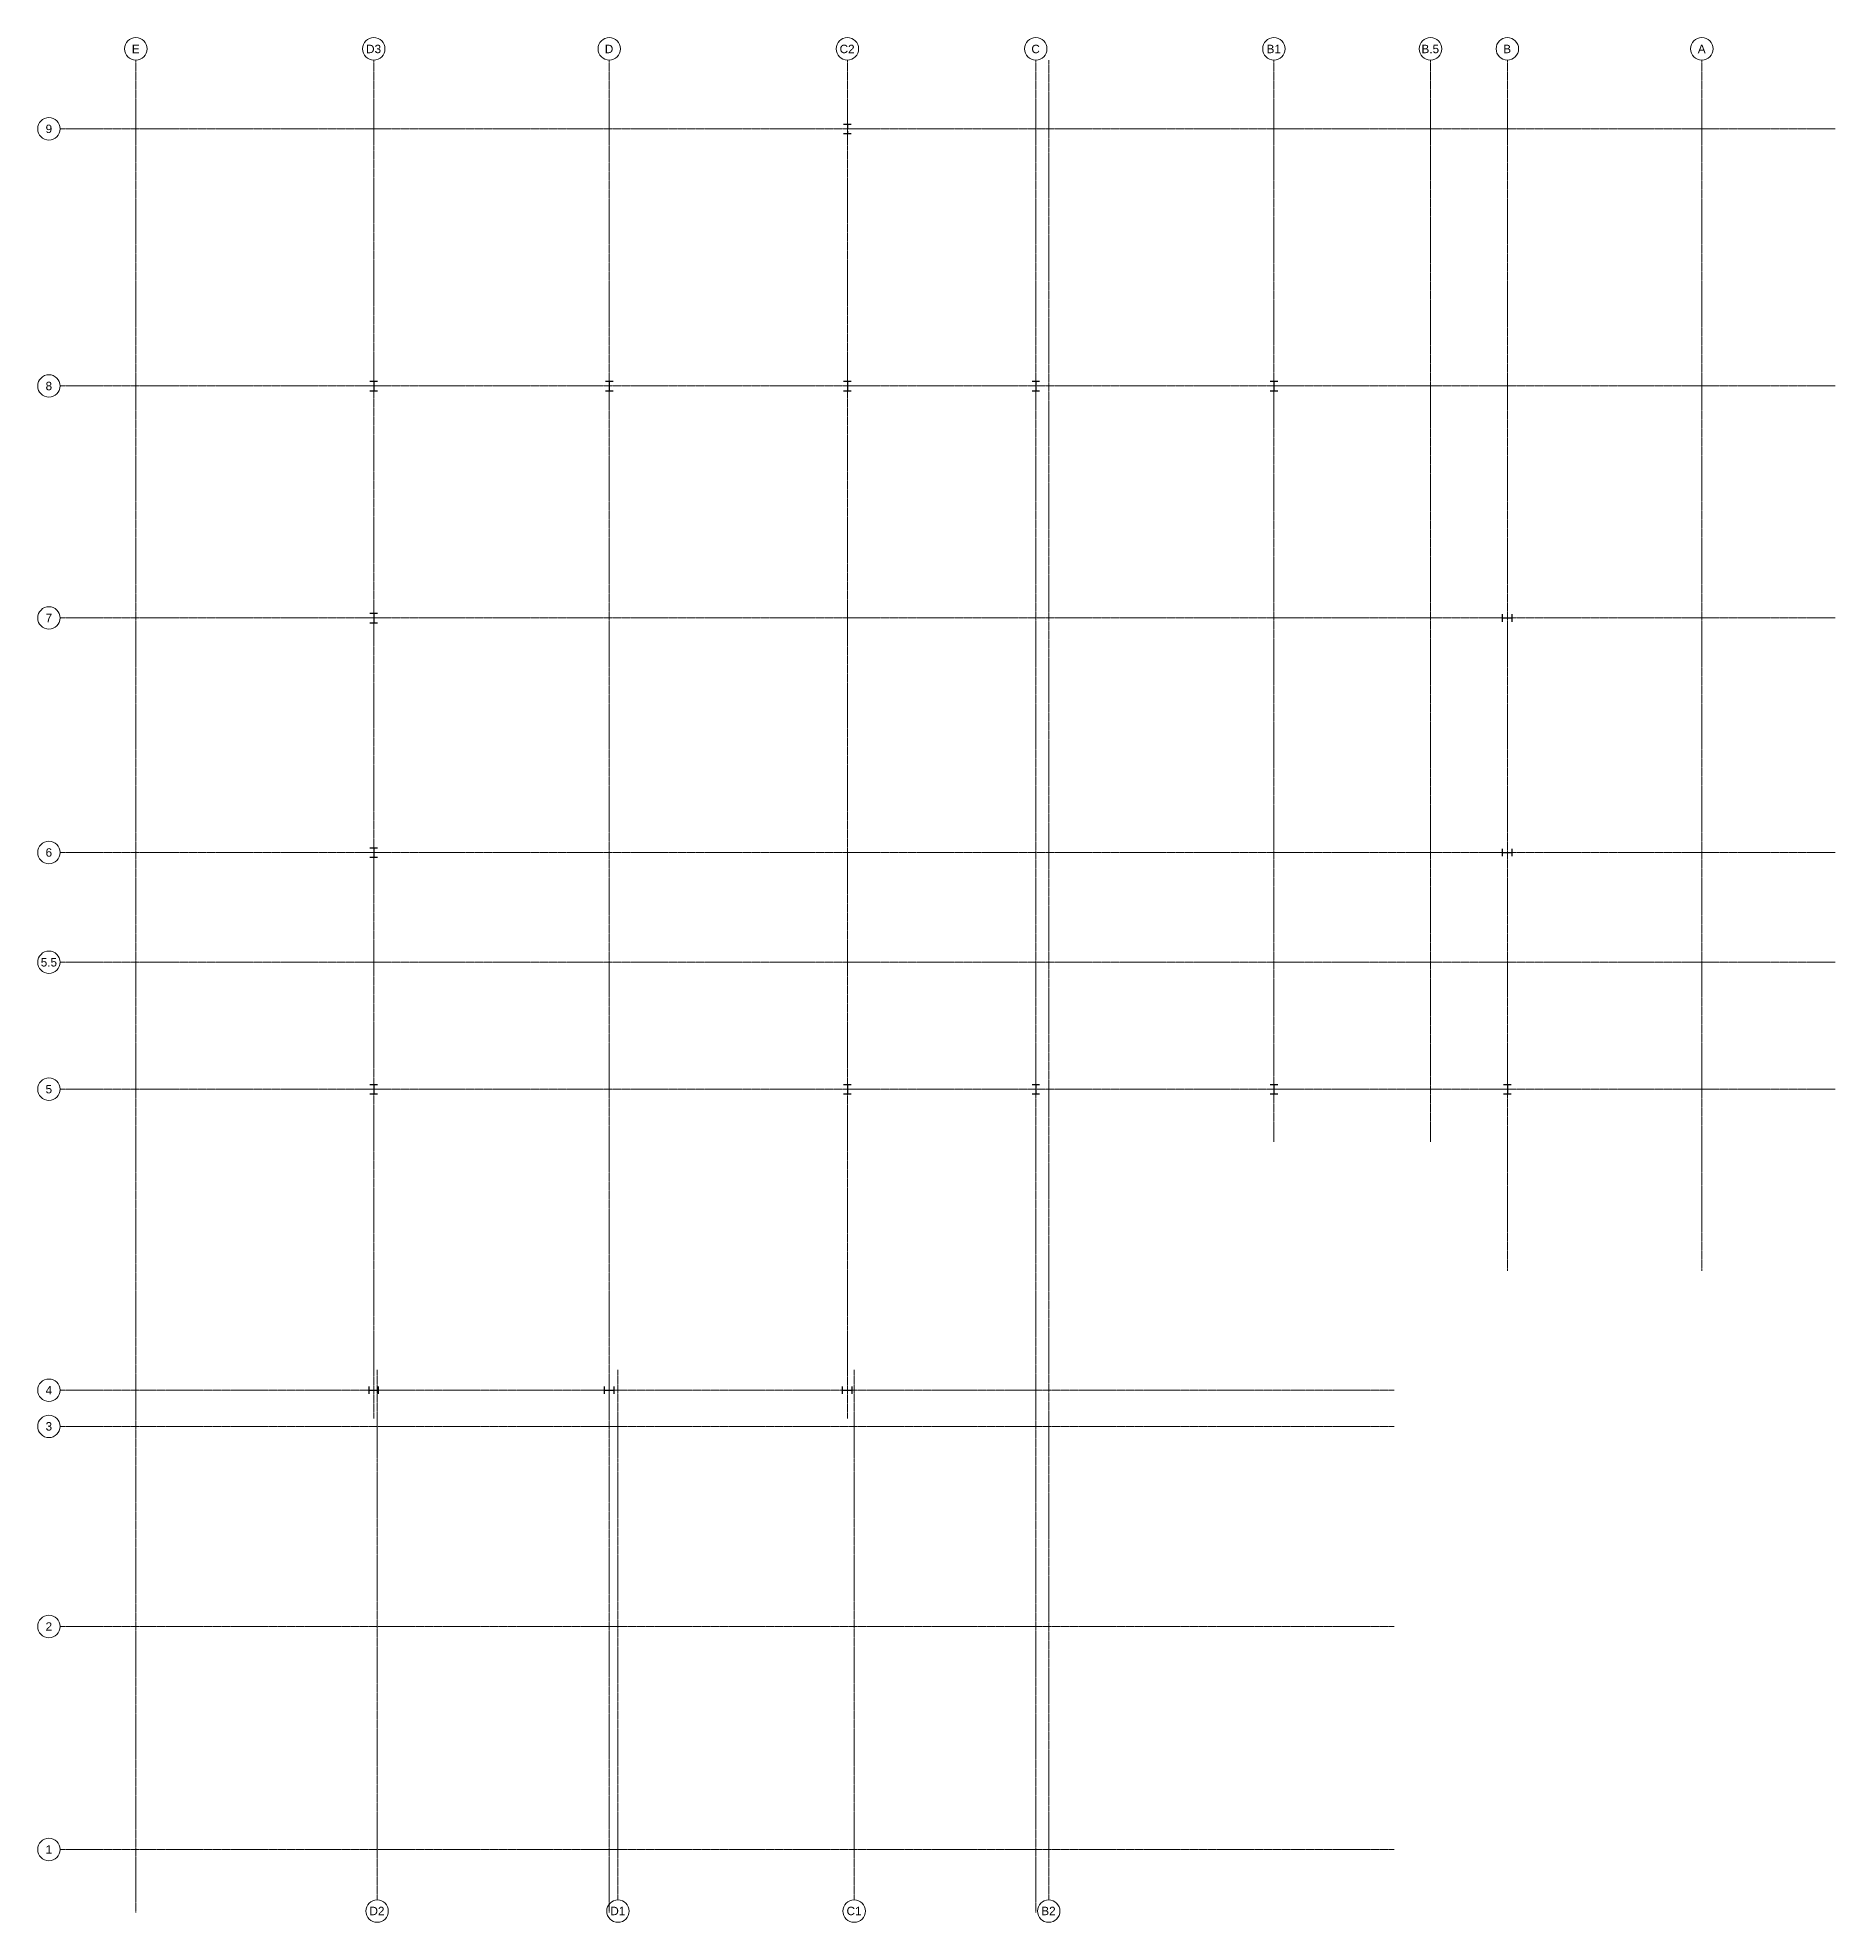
# Model space of a CAD drawing. Header units: inches. Extents: x -956 to 966, y -1120 to 895.
import ezdxf

# ---------------------------------------------------------------- set-up
doc = ezdxf.new("R2010")
doc.units = ezdxf.units.IN
doc.header["$MEASUREMENT"] = 0
doc.linetypes.add('Grid Line', pattern=[0.875, 0.5, -0.125, 0.125, -0.125])
doc.linetypes.add('Grid Line 1_2_', pattern=[0.875, 0.5, -0.125, 0.125, -0.125])
for name, color, linetype, lineweight in [('S-COLS', 52, 'Continuous', 13), ('S-COLS-SYMB', 171, 'Continuous', 20), ('S-GRID', 1, 'Continuous', 9), ('S-GRID-IDEN', 1, 'Continuous', 9)]:
    doc.layers.add(name, color=color, linetype=linetype, lineweight=lineweight)
doc.styles.add('Arial', font='arial.ttf', dxfattribs={"height": 9})

# ---------------------------------------------------------------- blocks, each defined once
blk = doc.blocks.new('W-Wide Flange-Column - W10X45-819166-8TH FLOOR TELECOM OVERHEAD ROUTING PLAN')
at = {"layer": 'S-COLS-SYMB', "color": 63, "lineweight": 25}
for p, q in [((-4.01, 5.05), (4.01, 5.05)), ((0, 5.05), (0, -5.05)), ((-4.01, -5.05), (4.01, -5.05))]:
    blk.add_line(p, q, dxfattribs=at)
blk = doc.blocks.new('W-Wide Flange-Column - W10X49-823463-8TH FLOOR TELECOM OVERHEAD ROUTING PLAN')
at = {"layer": 'S-COLS-SYMB', "color": 63, "lineweight": 25}
for p, q in [((-4.01, 5.05), (4.01, 5.05)), ((0, 5.05), (0, -5.05)), ((-4.01, -5.05), (4.01, -5.05))]:
    blk.add_line(p, q, dxfattribs=at)
blk = doc.blocks.new('W-Wide Flange-Column - W10X45-823438-8TH FLOOR TELECOM OVERHEAD ROUTING PLAN')
at = {"layer": 'S-COLS-SYMB', "color": 63, "lineweight": 25}
for p, q in [((-4.01, 5.05), (4.01, 5.05)), ((0, 5.05), (0, -5.05)), ((-4.01, -5.05), (4.01, -5.05))]:
    blk.add_line(p, q, dxfattribs=at)
blk = doc.blocks.new('W-Wide Flange-Column - W10X49-823309-8TH FLOOR TELECOM OVERHEAD ROUTING PLAN')
at = {"layer": 'S-COLS-SYMB', "color": 63, "lineweight": 25}
for p, q in [((-4.01, 5.05), (4.01, 5.05)), ((0, 5.05), (0, -5.05)), ((-4.01, -5.05), (4.01, -5.05))]:
    blk.add_line(p, q, dxfattribs=at)
blk = doc.blocks.new('W-Wide Flange-Column - W10X45-V237-8TH FLOOR TELECOM OVERHEAD ROUTING PLAN')
at = {"layer": 'S-COLS-SYMB', "color": 63, "lineweight": 25}
for p, q in [((-4, 5.1), (4, 5.1)), ((0, 5.1), (0, 0.3)), ((-4, -5), (4, -5)), ((0, -2.4), (0, -5))]:
    blk.add_line(p, q, dxfattribs=at)
blk = doc.blocks.new('W-Wide Flange-Column - W10X49-835080-8TH FLOOR TELECOM OVERHEAD ROUTING PLAN')
at = {"layer": 'S-COLS-SYMB', "color": 63, "lineweight": 25}
for p, q in [((-4.01, 5.05), (4.01, 5.05)), ((0, 5.05), (0, -5.05)), ((-4.01, -5.05), (4.01, -5.05))]:
    blk.add_line(p, q, dxfattribs=at)
blk = doc.blocks.new('Grid - Grid Head - Circle 2-575745-8TH FLOOR TELECOM OVERHEAD ROUTING PLAN')
at = {"layer": 'S-GRID-IDEN', "color": 123, "lineweight": 13}
blk.add_circle((0, 0), 0.125, dxfattribs=at)

msp = doc.modelspace()

# ---------------------------------------------------------------- linework, layer by layer
at = {"layer": 'S-GRID', "linetype": 'Grid Line 1_2_', "lineweight": 13}
for p, q in [((-850.9, 774.9), (-850.9, 870.9)), ((-596.6, 774.9), (-596.6, 870.9)), ((-344.8, 774.9), (-344.8, 870.9)), ((-90.3, 774.9), (-90.3, 870.9)), ((111.1, 774.9), (111.1, 870.9)), ((124.9, 870.9), (124.9, 774.9)), ((365.7, 774.9), (365.7, 870.9)), ((533.1, 774.9), (533.1, 870.9)), ((615.2, 774.9), (615.2, 870.9)), ((823.1, 774.9), (823.1, 870.9)), ((-835.8, 797.4), (-931.8, 797.4)), ((965.8, 797.4), (869.8, 797.4)), ((-835.8, 522.5), (-931.8, 522.5)), ((965.8, 522.5), (869.8, 522.5)), ((-835.8, 274.5), (-931.8, 274.5)), ((965.8, 274.5), (869.8, 274.5)), ((-835.8, 23.8), (-931.8, 23.8)), ((965.8, 23.8), (869.8, 23.8)), ((-835.8, -93.6), (-931.8, -93.6)), ((965.8, -93.6), (869.8, -93.6)), ((365.7, -285.5), (365.7, -189.5)), ((533.1, -285.5), (533.1, -189.5)), ((-835.8, -229.2), (-931.8, -229.2)), ((965.8, -229.2), (869.8, -229.2)), ((615.2, -423.4), (615.2, -327.4)), ((823.1, -423.4), (823.1, -327.4)), ((-596.6, -581.2), (-596.6, -485.2)), ((-90.3, -581.2), (-90.3, -485.2)), ((-593, -529.4), (-593, -625.4)), ((-335.5, -529.4), (-335.5, -625.4)), ((-83, -529.4), (-83, -625.4)), ((-835.8, -551.1), (-931.8, -551.1)), ((494.1, -551.1), (398.1, -551.1)), ((-835.8, -589.7), (-931.8, -589.7)), ((494.1, -589.7), (398.1, -589.7)), ((-835.8, -803.7), (-931.8, -803.7)), ((494.1, -803.7), (398.1, -803.7)), ((-593, -999.9), (-593, -1095.9)), ((-335.5, -999.9), (-335.5, -1095.9)), ((-83, -999.9), (-83, -1095.9)), ((124.9, -999.9), (124.9, -1095.9)), ((-850.9, -1109.4), (-850.9, -1013.4)), ((-344.8, -1109.4), (-344.8, -1013.4)), ((111.1, -1109.4), (111.1, -1013.4)), ((-835.8, -1042.1), (-931.8, -1042.1)), ((494.1, -1042.1), (398.1, -1042.1))]:
    msp.add_line(p, q, dxfattribs=at)
at = {"layer": 'S-GRID', "linetype": 'Grid Line', "lineweight": 13}
for p, q in [((869.8, 797.4), (-835.8, 797.4)), ((-850.9, -1013.4), (-850.9, 774.9)), ((-596.6, -485.2), (-596.6, 774.9)), ((-344.8, -1013.4), (-344.8, 774.9)), ((-90.3, -485.2), (-90.3, 774.9)), ((111.1, -1013.4), (111.1, 774.9)), ((124.9, 774.9), (124.9, -999.9)), ((365.7, -189.5), (365.7, 774.9)), ((533.1, -189.5), (533.1, 774.9)), ((615.2, -327.4), (615.2, 774.9)), ((823.1, -327.4), (823.1, 774.9)), ((869.8, 522.5), (-835.8, 522.5)), ((869.8, 274.5), (-835.8, 274.5)), ((869.8, 23.8), (-835.8, 23.8)), ((869.8, -93.6), (-835.8, -93.6)), ((869.8, -229.2), (-835.8, -229.2)), ((398.1, -551.1), (-835.8, -551.1)), ((398.1, -589.7), (-835.8, -589.7)), ((-593, -625.4), (-593, -999.9)), ((-335.5, -625.4), (-335.5, -999.9)), ((-83, -625.4), (-83, -999.9)), ((398.1, -803.7), (-835.8, -803.7)), ((398.1, -1042.1), (-835.8, -1042.1))]:
    msp.add_line(p, q, dxfattribs=at)

# ---------------------------------------------------------------- block references
at = {"layer": 'S-COLS', "color": 123}
for name, p in [('W-Wide Flange-Column - W10X45-V237-8TH FLOOR TELECOM OVERHEAD ROUTING PLAN', (-90.3, 797.4)), ('W-Wide Flange-Column - W10X49-835080-8TH FLOOR TELECOM OVERHEAD ROUTING PLAN', (-596.6, 522.5)), ('W-Wide Flange-Column - W10X49-823309-8TH FLOOR TELECOM OVERHEAD ROUTING PLAN', (-344.8, 522.5)), ('W-Wide Flange-Column - W10X49-835080-8TH FLOOR TELECOM OVERHEAD ROUTING PLAN', (-90.3, 522.5)), ('W-Wide Flange-Column - W10X45-819166-8TH FLOOR TELECOM OVERHEAD ROUTING PLAN', (111.1, 522.5)), ('W-Wide Flange-Column - W10X49-835080-8TH FLOOR TELECOM OVERHEAD ROUTING PLAN', (365.7, 522.5)), ('W-Wide Flange-Column - W10X49-835080-8TH FLOOR TELECOM OVERHEAD ROUTING PLAN', (-596.6, 274.5)), ('W-Wide Flange-Column - W10X49-835080-8TH FLOOR TELECOM OVERHEAD ROUTING PLAN', (-596.6, 23.8)), ('W-Wide Flange-Column - W10X49-835080-8TH FLOOR TELECOM OVERHEAD ROUTING PLAN', (-596.6, -229.2)), ('W-Wide Flange-Column - W10X49-835080-8TH FLOOR TELECOM OVERHEAD ROUTING PLAN', (-90.3, -229.2)), ('W-Wide Flange-Column - W10X45-819166-8TH FLOOR TELECOM OVERHEAD ROUTING PLAN', (111.1, -229.2)), ('W-Wide Flange-Column - W10X45-819166-8TH FLOOR TELECOM OVERHEAD ROUTING PLAN', (365.7, -229.2)), ('W-Wide Flange-Column - W10X49-823309-8TH FLOOR TELECOM OVERHEAD ROUTING PLAN', (615.2, -229.2))]:
    msp.add_blockref(name, p, dxfattribs=at)
for name, p, rotation in [('W-Wide Flange-Column - W10X45-823438-8TH FLOOR TELECOM OVERHEAD ROUTING PLAN', (615.2, 274.5), 89.99999999999991), ('W-Wide Flange-Column - W10X49-823463-8TH FLOOR TELECOM OVERHEAD ROUTING PLAN', (615.2, 23.8), 89.99999999999991), ('W-Wide Flange-Column - W10X49-823309-8TH FLOOR TELECOM OVERHEAD ROUTING PLAN', (-596.6, -551.1), 89.9999999999999), ('W-Wide Flange-Column - W10X49-823309-8TH FLOOR TELECOM OVERHEAD ROUTING PLAN', (-344.8, -551.1), 89.9999999999999), ('W-Wide Flange-Column - W10X45-819166-8TH FLOOR TELECOM OVERHEAD ROUTING PLAN', (-90.3, -551.1), 89.9999999999999)]:
    msp.add_blockref(name, p, dxfattribs=dict(at, rotation=rotation))
at = {"layer": 'S-GRID-IDEN', "color": 123, "lineweight": 13, "xscale": 95.99999999999994, "yscale": 95.99999999999994, "zscale": 95.99999999999994}
for p in [(-850.9, 882.9), (-596.6, 882.9), (-344.8, 882.9), (-90.3, 882.9), (111.1, 882.9), (365.7, 882.9), (533.1, 882.9), (615.2, 882.9), (823.1, 882.9)]:
    msp.add_blockref('Grid - Grid Head - Circle 2-575745-8TH FLOOR TELECOM OVERHEAD ROUTING PLAN', p, dxfattribs=at)
for p, rotation in [((-943.8, 797.4), 89.9999999999998), ((-943.8, 522.5), 89.99999999999982), ((-943.8, 274.5), 89.99999999999982), ((-943.8, 23.8), 89.99999999999982), ((-943.8, -93.6), 89.99999999999982), ((-943.8, -229.2), 89.99999999999982), ((-943.8, -551.1), 89.99999999999982), ((-943.8, -589.7), 89.99999999999982), ((-943.8, -803.7), 89.99999999999982), ((-943.8, -1042.1), 89.99999999999982), ((-593, -1107.9), 180), ((-335.5, -1107.9), 180), ((-83, -1107.9), 180), ((124.9, -1107.9), 180)]:
    msp.add_blockref('Grid - Grid Head - Circle 2-575745-8TH FLOOR TELECOM OVERHEAD ROUTING PLAN', p, dxfattribs=dict(at, rotation=rotation))

# ---------------------------------------------------------------- texts
at = {"layer": 'S-GRID-IDEN', "lineweight": 13, "char_height": 9, "attachment_point": 1, "style": 'Arial'}
for s, insert, width in [('E', (-855.2, 887.3), 10.302), ('D3', (-604.8, 887.3), 19.695), ('D', (-349.6, 887.3), 11.211), ('C2', (-98.6, 887.3), 19.695), ('C', (106.4, 887.3), 11.211), ('B1', (357.8, 887.3), 18.786), ('B.5', (523.4, 887.3), 23.028), ('B', (610.8, 887.3), 10.302), ('A', (818.8, 887.3), 10.302), ('9', (-947.4, 801.9), 8.484), ('8', (-947.4, 527), 8.484), ('7', (-947.4, 279), 8.484), ('6', (-947.4, 28.3), 8.484), ('5.5', (-952.6, -89.1), 21.21), ('5', (-947.4, -224.7), 8.484), ('4', (-947.4, -546.6), 8.484), ('3', (-947.4, -585.2), 8.484), ('2', (-947.4, -799.2), 8.484), ('1', (-947.4, -1037.6), 8.484), ('D2', (-601.2, -1103.3), 19.695), ('D1', (-343.7, -1103.3), 19.695), ('C1', (-91.2, -1103.3), 19.695), ('B2', (117, -1103.3), 18.786)]:
    msp.add_mtext(s, dxfattribs=dict(at, insert=insert, width=width))

doc.saveas('drawing.dxf')
